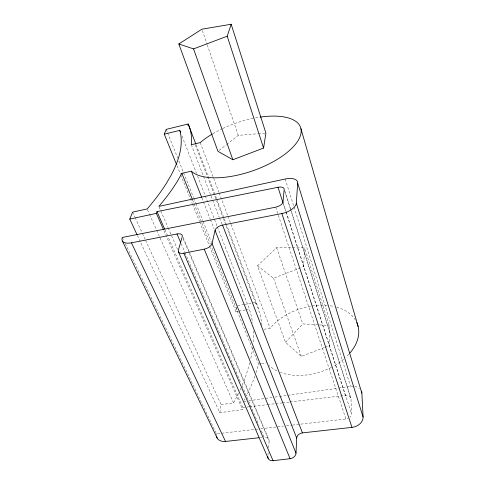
<?xml version="1.0" encoding="UTF-8"?>
<svg xmlns="http://www.w3.org/2000/svg" width="485" height="485" viewBox="0 0 485 485"><rect width="100%" height="100%" fill="white"/><g stroke="black" fill="none" stroke-linecap="round" stroke-linejoin="round"><path stroke-width="0.36" stroke-dasharray="2.42 1.82" d="M324.368 347.515L301.361 356.402L285.556 342.355L257.499 265.798L276.608 247.641L304.544 247.756L303.677 266.635L300.87 267.708M267.962 455.088L268.205 452.147M268.575 447.728L269.126 441.101L188.762 251.976M137.449 235.558L219.838 412.711L242.536 409.589L242.797 407.545L167.919 236.541M262.003 325.344L260.421 315.426L256.607 303.695L255.91 303.816L256.098 302.355L244.998 304.301M219.838 412.711L221.124 404.623L145.264 239.602M238.062 311.231L235.922 311.606L236.741 306.459M256.098 372.644L258.596 364.114L211.484 246.974M263.81 329.303L270.145 328.254L270.976 327.242A49.828 33.156 -18.1 0 1 327.502 305.471M285.556 342.355L302.761 323.919L318.639 324.877M219.105 150.398L226.077 144.93M226.659 144.475L238.274 135.357L257.693 133.763M325.065 347.248L329.248 345.629L329.218 325.514L304.544 247.756M257.499 265.798L273.552 278.202L300.173 267.981M237.601 305.592L244.258 304.428M238.778 311.109L245.204 310M245.913 309.873L249.484 309.254L251.594 316.929L252.552 322.622M258.596 364.114L260.827 363.774M261.567 363.659L266.768 362.865M221.124 404.623L233.546 402.883A212.721 120.322 -33.2 0 0 238.596 393.086M243.567 401.477L245.81 401.162M248.805 400.737L272.006 397.482M274.995 397.063L278.742 396.536M279.487 396.433L286.974 395.384M287.72 395.275L337.863 388.236M338.609 388.133L350.582 386.454A11.155 8.251 -15.2 0 1 353.401 386.339M242.797 407.545L248.787 406.836M249.539 406.751L266.762 404.72M267.508 404.629L274.995 403.75M275.747 403.659L281.736 402.956M282.482 402.865L289.224 402.071M289.969 401.98L345.381 395.451A5.596 4.165 -15.8 0 1 351.007 398.894L351.504 413.778A5.717 4.353 -16 0 1 349.915 417.167M125.257 243.603L216.48 433.808L260.112 428.807M260.869 428.716L283.434 426.133M286.447 425.788L291.709 425.181M292.461 425.096L345.878 418.967A5.717 4.353 -16 0 0 348.066 418.367M260.39 437.573L261.87 437.409M258.438 133.696L265.162 133.145M319.391 324.92L329.218 325.514M122.317 237.468L123.948 240.875M132.623 212.097L134.836 216.91M135.151 217.595L142.105 232.721M142.42 233.412L144.948 238.911M147.44 209.635L149.289 213.776M149.592 214.467L156.358 229.654M156.667 230.345L233.546 402.883M163.991 230.708L242.536 409.589M164.888 229.617L167.616 235.843M159.159 207.101L167.901 227.229M168.204 227.926L177.546 249.448M181.172 243.7L184.749 252.048M185.046 252.746L222.336 339.736M222.633 340.428L240.53 382.186M242.021 385.66L259.026 425.327M261.415 430.898L264.095 437.161A5.814 4.389 -26.5 0 1 269.126 441.101M183.1 237.329L189.017 251.266M189.314 251.964L268.86 439.392M183.148 238.765L188.465 251.278M177.025 165.718L180.426 174.133M180.705 174.836L192.315 203.591M192.6 204.294L199.396 221.13M199.681 221.827L209.308 245.677M209.587 246.374L235.922 311.606M192.581 199.984L193.709 202.785M193.988 203.488L210.351 244.173M166.228 129.374L167.349 132.187M167.634 132.89L177.765 158.183M178.886 160.99L183.391 172.236M183.676 172.933L193.521 197.528M193.806 198.226L195.776 203.148M196.055 203.852L202.809 220.711M203.088 221.415L211.533 242.494M201.905 197.947L210.217 219.093M210.496 219.796L214.097 228.956M181.978 136.024L196.522 173.345M197.619 176.164L205.028 195.176M205.307 195.879L217.104 226.162M217.377 226.865L249.484 309.254M191.314 144.73L203.251 175.77M203.524 176.473L219.262 217.383M219.535 218.086L221.978 224.434M196.104 144.76L216.607 198.559M216.759 199.02L226.01 223.27M226.186 223.791L258.529 308.696M195.316 144.948L216.322 200.02M216.595 200.729L223.058 217.674M223.324 218.377L255.91 303.816M200.238 142.62L218.917 192.218M219.184 192.927L227.72 215.595M227.986 216.304L270.145 328.254M273.552 278.202L301.361 356.402M276.608 247.641L302.761 323.919M202.384 30.628L207.022 44.165M207.265 44.875L238.274 135.357M275.68 207.174L345.878 418.967M282.985 201.96L286.011 211.327M286.247 212.048L351.504 413.778M283.361 203.852L345.381 395.451M284.974 191.423L350.782 397.827M284.422 190.126L290.394 208.841M290.618 209.562L351.007 398.894M285.192 179.001L293.825 206.374M294.049 207.095L350.582 386.454M253.34 331.031L253.382 331.54A212.721 120.322 -33.2 0 1 253.109 343.077M216.389 434.942A11.307 8.154 -28.8 0 1 216.48 433.808M252.649 347.593A212.721 120.322 -33.2 0 1 250.502 359.779M249.793 362.731A212.721 120.322 -33.2 0 1 249.205 364.969L246.41 374.099A212.721 120.322 -33.2 0 1 242.027 385.52M240.833 388.261A212.721 120.322 -33.2 0 1 239.893 390.322M354.765 386.49A11.155 8.251 -15.2 0 1 359.361 388.449M254.964 375.972A212.739 121.505 -32.9 0 1 246.295 396.221M244.955 398.84A212.739 121.505 -32.9 0 1 244.27 400.155M348.988 354.135A49.828 33.156 -18.1 0 1 345.914 357.257M343.659 359.258A49.828 33.156 -18.1 0 1 333.268 366.357M331.54 367.278A49.828 33.156 -18.1 0 1 280.397 372.365M276.826 370.813A49.828 33.156 -18.1 0 1 268.999 365.363M330.188 305.786A49.828 33.156 -18.1 0 1 334.092 306.496M336.596 307.126A49.828 33.156 -18.1 0 1 350.297 314.128L351.91 315.62A49.828 33.156 -18.1 0 1 355.444 320.088M212.873 133.708A59.479 25.281 -19.2 0 1 222.263 128.731M222.876 128.44A59.479 25.281 -19.2 0 1 254.255 118.122M255.565 117.873A59.479 25.281 -19.2 0 1 258.832 117.315"/><path stroke-width="0.73" d="M267.841 456.561A5.85 4.535 -26.6 0 0 273.061 460.708L290.078 458.701A5.875 4.595 -24.5 0 0 296.014 453.196L296.693 438.076L215.055 230.339A6.966 3.54 -21.1 0 1 222.566 225.088L281.864 213.545A13.95 7.057 -18.1 0 0 296.329 203.1L297.687 183.063A13.616 6.584 -17.9 0 0 285.192 179.001L158.862 206.404A253.17 91.38 -27.5 0 0 177.716 180.693L181.857 173.327L191.369 171.169L192.03 171.787A59.479 25.281 -19.2 0 0 238.135 175.012A59.479 25.281 -19.2 0 0 290.667 149.404L292.74 147.367A59.479 25.281 -19.2 0 0 295.013 120.832L293.328 119.874A59.479 25.281 -19.2 0 0 260.124 117.121M263.585 148.058L265.907 133.084L231.169 24.25L201.893 29.203L178.826 43.971L217.947 151.308L232.855 159.747L263.585 148.058L227.216 36.205L231.169 24.25M296.014 453.196L212.06 243.549L215.055 230.339M163.378 229.326L156.376 213.376L157.007 211.612L277.996 187.283A6.838 3.328 -18.2 0 1 284.192 189.405L282.985 201.96A7.02 3.516 -18.4 0 1 275.68 207.174L122.317 237.468A13.756 6.475 -24.4 0 0 131.447 242.821L225.525 441.453L258.905 437.737M176.461 164.318L164.282 134.157L166.228 129.374L188.198 123.996L187.78 125.178L188.574 124.978C191.339 131.15 191.933 138.061 191.314 144.73L200.238 142.62L201.33 141.687A59.479 25.281 -19.2 0 1 212.315 134.036M137.128 234.873L129.786 219.081L132.623 212.097L147.137 208.95A253.061 90.343 -27.7 0 0 166.44 183.227L171.041 175.334A253.061 90.343 -27.7 0 0 180.838 147.61C181.499 141.869 181.457 135.958 179.783 130.386L164.282 134.157M178.826 43.971L193.563 48.894L227.216 36.205M129.786 219.081L156.376 213.376M131.447 242.821L176.995 233.958A7.129 3.534 -23.1 0 1 182.263 236.68L178.341 250.266A7.214 3.698 -23.1 0 0 183.845 253.188L204.233 249.151A7.257 3.759 -22.1 0 0 212.06 243.549M296.693 438.076A5.662 4.365 -22.1 0 1 302.44 432.887L351.964 427.376A11.337 8.7 -15.3 0 0 363.083 416.997L361.883 393.183A11.155 8.251 -15.2 0 0 361.398 391.074M122.372 241.003L217.165 438.04M157.007 211.612L164.585 228.92M178.383 251.782L268.114 458.343M183.845 253.188L273.061 460.708M176.995 233.958L180.572 242.306M204.233 249.151L290.078 458.701M181.857 173.327L192.296 199.28M191.369 171.169L201.627 197.243M179.783 130.386L180.608 132.502M222.566 225.088L302.44 432.887M188.198 123.996L195.837 144.051M193.563 48.894L232.855 159.747M281.864 213.545L351.964 427.376M277.996 187.283L282.894 202.409M296.329 203.1L363.083 416.997M297.687 183.063L361.883 393.183M300.93 128.677L358.124 326.508M225.525 441.453A11.307 8.154 -28.8 0 1 216.468 436.039M356.76 322.549A49.828 33.156 -18.1 0 1 353.238 348.673L351.673 350.891A49.828 33.156 -18.1 0 1 349.928 353.068"/></g></svg>
